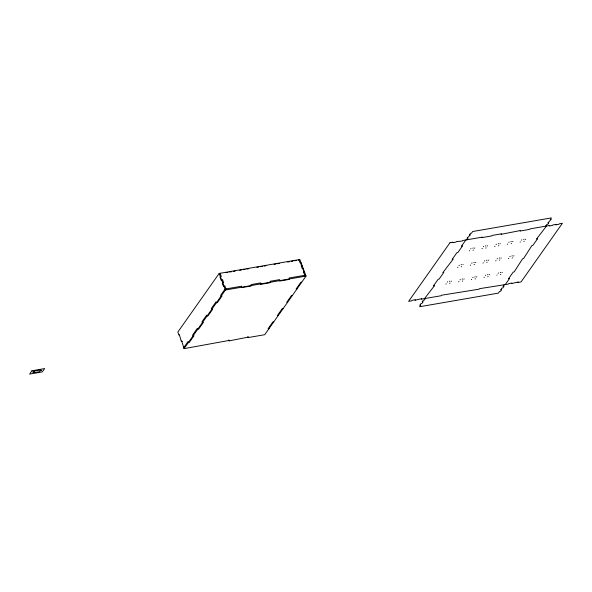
<?xml version="1.0" encoding="UTF-8"?>
<svg xmlns="http://www.w3.org/2000/svg" width="592" height="592" viewBox="0 0 592 592"><rect width="100%" height="100%" fill="white"/><g stroke="black" fill="none" stroke-linecap="round" stroke-linejoin="round"><path stroke-width="0.89" d="M446.242 283.812L445.902 284.034M447.323 282.014L447.67 281.792M449.461 281.355L449.802 281.126M450.038 283.154L449.691 283.383M451.119 281.363L451.459 281.133M457.579 267.473L457.927 267.244M459.007 265.453L459.348 265.223M458.948 281.614L458.608 281.844M461.138 264.787L461.479 264.565M461.375 266.814L461.716 266.592M460.028 279.824L460.369 279.594M463.144 264.572L462.929 264.609M462.16 279.158L462.507 278.928M462.737 280.956L462.396 281.185M463.817 279.165L464.165 278.943M469.264 250.904L469.604 250.682M470.684 248.884L471.032 248.662M470.285 265.275L470.625 265.053M473.163 247.996L472.816 248.226M473.052 250.253L473.4 250.024M471.706 263.255L472.053 263.033M474.481 248.233L474.821 248.004M471.646 279.417L471.306 279.646M473.844 262.589L474.185 262.367M474.074 264.617L474.421 264.395M472.734 277.626L473.075 277.396M475.502 262.604L475.842 262.374M474.865 276.96L475.206 276.738M475.443 278.765L475.095 278.987M476.523 276.967L476.863 276.745M481.962 248.707L482.31 248.485M483.39 246.694L483.731 246.464M482.983 263.077L483.331 262.855M485.862 245.798L485.521 246.028M485.758 248.055L486.099 247.826M484.411 261.057L484.752 260.835M487.179 246.035L487.519 245.813M484.352 277.226L484.012 277.448M486.543 260.399L486.883 260.169M486.779 262.426L487.12 262.197M485.433 275.428L485.773 275.206M488.2 260.406L488.548 260.177M487.564 274.762L487.912 274.54M488.141 276.568L487.801 276.79M489.221 274.777L489.569 274.547M494.668 246.516L495.008 246.287M496.089 244.496L496.436 244.267M495.689 260.887L496.029 260.658M498.568 243.608L498.227 243.83M498.457 245.858L498.804 245.636M497.11 258.867L497.458 258.637M499.885 243.837L500.225 243.615M496.917 275.213L497.058 275.028M499.248 258.201L499.589 257.971M499.478 260.228L499.826 259.999M498.479 273.008L498.138 273.23M500.906 258.208L501.246 257.986M500.27 272.572L500.61 272.342M500.847 274.37L500.506 274.599M501.927 272.579L502.268 272.35M507.366 244.318L507.714 244.089M508.794 242.298L509.135 242.076M508.735 258.46L508.395 258.689M511.266 241.41L510.926 241.632M511.162 243.66L511.503 243.438M510.156 256.44L509.816 256.669M512.583 241.647L512.931 241.418M511.947 256.003L512.295 255.781M512.184 258.031L512.524 257.809M513.604 256.01L513.952 255.788M520.072 242.121L520.412 241.899M521.841 239.878L521.493 240.1M523.972 239.212L523.631 239.442M523.861 241.469L524.209 241.24M525.289 239.449L525.629 239.22M247.848 336.626L248.196 337.566L264.713 334.709L306.057 276.072L299.826 259.488L219.166 273.437L177.822 332.075L178.999 335.205L179.346 334.702L181.344 341.458L182.299 341.295M219.773 273.763L220.12 273.267L221.297 276.397L219.995 277.056L221.171 280.186L222.474 279.528L223.65 282.65L222.34 283.316L223.517 286.447L224.819 285.781L225.996 288.911M181.344 341.458L181.7 340.962L184.053 348.651L229.496 340.363L229.148 340.859L228.793 339.919M183.698 347.719L188.019 341.584L188.374 342.524L189.329 342.361L193.998 335.731L193.044 335.901L192.696 334.961L197.365 328.331L197.721 329.27L198.668 329.108L203.345 322.485L202.39 322.647L202.035 321.708L206.712 315.085L207.059 316.017L208.014 315.854L212.683 309.231L211.736 309.394L211.381 308.454L216.05 301.831L216.406 302.771L217.36 302.601L222.03 295.978L221.075 296.141L220.727 295.201L225.049 289.074L241.558 286.217L241.558 287.653L251.089 286.01L251.089 284.574L260.613 282.924L260.613 284.36L270.144 282.717L270.137 281.281L279.668 279.631L279.668 281.067L289.192 279.424L289.192 277.988L305.709 275.132L305.354 275.628M184.053 348.651L225.397 290.013L306.057 276.072M298.523 260.154L298.871 259.651L300.048 262.781L301.002 262.619L300.655 263.114M248.196 337.566L248.551 337.07L229.148 340.859M424.516 298.612L434.461 285.692L433.507 285.855L438.184 279.232L439.131 279.069L443.808 272.438L442.853 272.601L453.146 259.185L452.199 259.355L456.869 252.725L457.823 252.562L462.493 245.939L461.538 246.102L465.86 239.975M425.47 298.449L424.301 300.1L423.347 300.27L422.177 301.927L423.132 301.757L421.963 303.415L421.008 303.578L419.846 305.235L420.794 305.072L419.624 306.73L498.383 293.114L499.552 291.456L500.499 291.294L501.668 289.636L500.721 289.799L501.883 288.141L502.837 287.978L504.007 286.321L503.052 286.491L504.221 284.833M466.814 239.804L467.983 238.147L467.029 238.317L470.322 234.839L469.367 235.002L470.536 233.344L471.484 233.181L472.653 231.524L551.411 217.908L550.242 219.565L551.196 219.403L547.903 222.881L548.858 222.71L547.689 224.368L546.734 224.538L545.572 226.188M505.176 284.671L509.497 278.536L508.543 278.706L513.212 272.076L514.167 271.913L522.558 258.822L523.513 258.66L531.905 245.569L532.859 245.406L537.529 238.783L536.574 238.946L546.52 226.026M226.107 272.668L227.913 272.357M229.726 272.046L231.539 271.728M233.344 271.417L235.157 271.106M239.686 270.322L241.492 270.011M243.305 269.7L245.118 269.382M246.923 269.071L248.736 268.761M256.884 267.347L258.697 267.036M260.502 266.726L262.315 266.407M264.128 266.097L265.934 265.786M274.081 264.38L275.894 264.062M277.707 263.751L279.513 263.44M287.66 262.027L289.473 261.716M291.279 261.405L293.092 261.087M294.905 260.776L296.71 260.465M303.356 268.872L302.401 269.042L301.224 265.912L302.179 265.749L301.831 266.245L300.943 263.899M301.735 282.199L300.788 282.362L296.111 288.992L297.066 288.822M292.396 295.452L291.442 295.615L286.765 302.238L287.719 302.075M283.05 308.698L282.095 308.869L277.426 315.492L278.381 315.329M273.704 321.952L272.749 322.122L268.08 328.745L269.034 328.582M303.296 270.152L304.177 272.498L304.532 272.002L303.578 272.165L305.109 276.235M219.166 273.437L225.397 290.013M224.694 289.569L225.049 290.509M184.045 347.215L184.401 348.155M34.588 370.977L33.936 372.686L39.02 371.806L40.937 369.874L34.588 370.977M32.834 372.079L33.811 371.798L32.834 372.079M40.456 370.762L41.433 370.481L40.456 370.762M31.938 370.777L29.6 374.092L42.306 371.894L44.637 368.579L31.938 370.777M449.987 242.713L408.635 301.358L411.81 300.81L412.165 300.314L415.34 299.759L414.985 300.255L421.689 298.664L421.341 299.16L441.025 295.756L441.38 295.26L479.135 289.17L479.483 288.674L508.35 284.116L508.698 283.62L511.873 283.072L511.525 283.568L518.229 281.977L517.874 282.473L521.056 281.925L562.4 223.28L559.225 223.828L558.878 224.331L555.696 224.879L556.051 224.383L552.876 224.93L552.521 225.426L549.346 225.974L549.694 225.478L530.01 228.882L529.655 229.378L520.131 231.028L520.479 230.525L501.076 234.321L501.431 233.825L491.9 235.468L491.552 235.964L482.021 237.614L482.376 237.118L462.685 240.522L462.337 241.018L456.336 241.617L455.988 242.113L452.806 242.661L453.161 242.165L449.987 242.713"/></g></svg>
